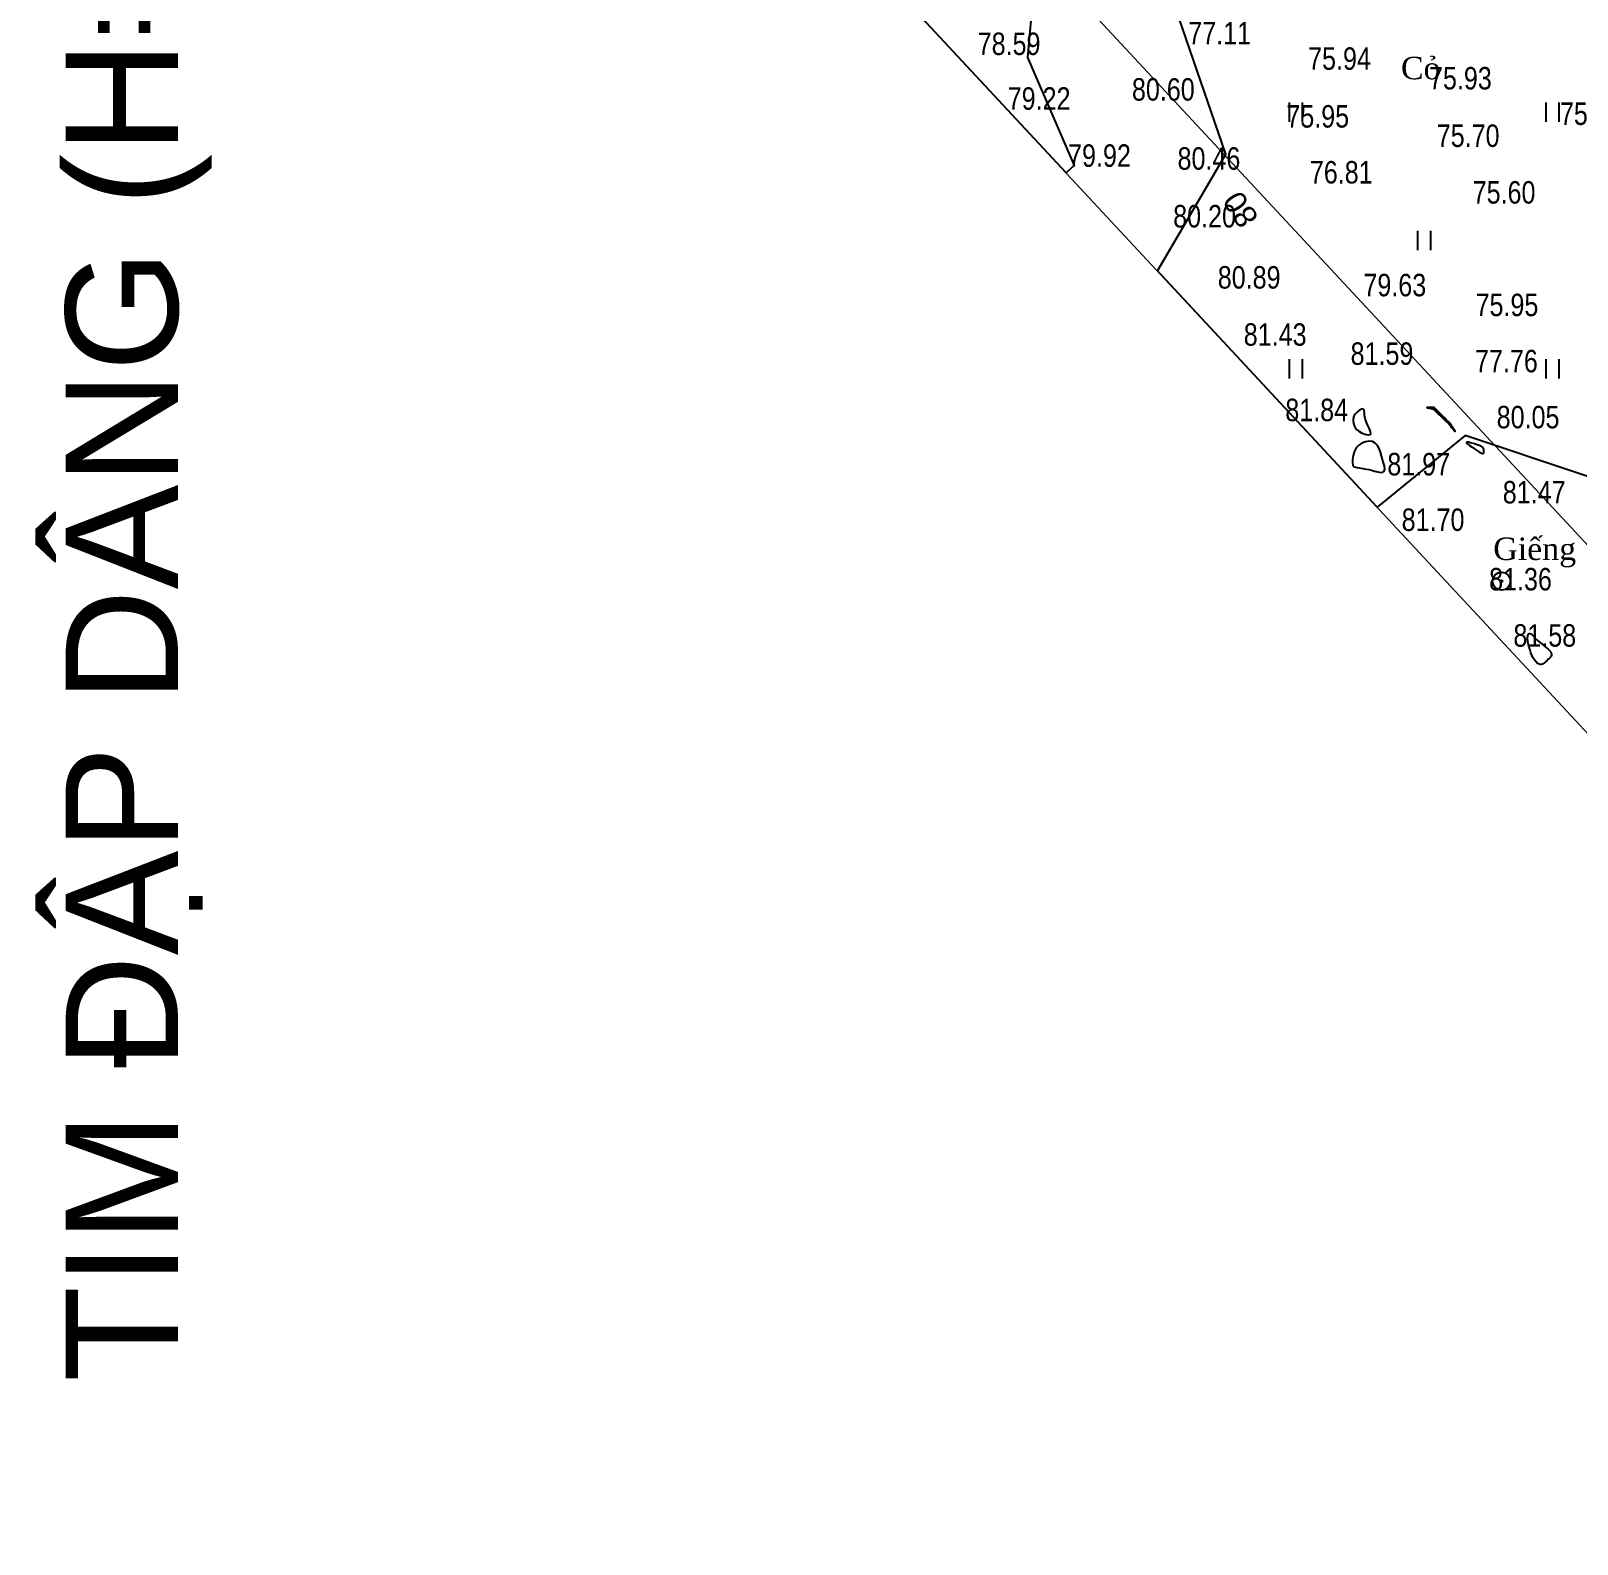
# Model space of a CAD drawing. Header units: metres. Extents: x 429565 to 431255, y 2472510 to 2473324.
# Drawn here: x 429565.6 to 429806.6, y 2472597.4 to 2472833.3 of the extents above; entities that cross this region are included whole.
import ezdxf
from ezdxf.enums import TextEntityAlignment as Align

# ---------------------------------------------------------------- set-up
doc = ezdxf.new("R2010")
doc.units = ezdxf.units.M
doc.set_wipeout_variables(frame=1)
doc.layers.get('0').update_dxf_attribs({"color": 50})
for name, color, linetype in [('BV_Ten_Chugiai', 7, 'Continuous'), ('co2000', 3, 'Continuous'), ('Docao', 7, 'Continuous'), ('Ghichu', 7, 'Continuous'), ('hanh nha', 6, 'Continuous'), ('MHBS_DongMuc', 3, 'Continuous'), ('RG', 3, 'Continuous')]:
    doc.layers.add(name, color=color, linetype=linetype)
doc.layers.add('PLine_74', color=74, linetype='Continuous', lineweight=0)
doc.styles.add('arial', font='arial.ttf')
doc.styles.add('ghichu', font='times.ttf', dxfattribs={"height": 1.5})
doc.styles.get("Standard").update_dxf_attribs({"font": 'arial.ttf'})
doc.linetypes.add('R_GIOI_TV', pattern='A,0,[133,ltypeshp.shx,S=0.04,R=0,X=-0.03,Y=0],-0.5', length=0.5)

# ---------------------------------------------------------------- blocks, each defined once
blk = doc.blocks.new('cothap')
for p, q in [((-0.214, 0.74), (-0.214, -0.01)), ((0.286, 0.74), (0.286, -0.01))]:
    blk.add_line(p, q)
blk = doc.blocks.new('gxay')
blk.add_hatch(color=256).paths.add_polyline_path([(0.05, 0, 1), (-0.05, 0, 1)])
for radius in [0.45, 0.05]:
    blk.add_circle((0, 0), radius)
blk = doc.blocks.new('A$Ce915ad33')
at = {"layer": 'MHBS_DongMuc', "color": 8, "elevation": 82}
for points in [[(429773.45, 2472774.07), (429773.37, 2472774.28), (429773.22, 2472774.37), (429773.01, 2472774.33), (429772.73, 2472774.16), (429772.45, 2472773.94), (429772.21, 2472773.72), (429772.03, 2472773.52), (429771.89, 2472773.33), (429771.8, 2472773.15), (429771.75, 2472772.95), (429771.73, 2472772.72), (429771.74, 2472772.45), (429771.79, 2472772.15), (429771.87, 2472771.8), (429772.02, 2472771.46), (429772.26, 2472771.15), (429772.6, 2472770.87), (429773.03, 2472770.63), (429773.56, 2472770.43), (429774.04, 2472770.31), (429774.35, 2472770.35), (429774.49, 2472770.53), (429774.44, 2472770.86), (429774.22, 2472771.34), (429773.95, 2472771.88), (429773.73, 2472772.38), (429773.58, 2472772.86), (429773.5, 2472773.31), (429773.47, 2472773.73), (429773.45, 2472774.07)], [(429783.38, 2472774.6), (429783.25, 2472774.59), (429783.23, 2472774.57), (429783.32, 2472774.54), (429783.51, 2472774.5), (429783.73, 2472774.46), (429783.92, 2472774.42), (429784.06, 2472774.38), (429784.16, 2472774.35), (429784.22, 2472774.32), (429784.3, 2472774.25), (429784.46, 2472774.1), (429784.71, 2472773.87), (429785.04, 2472773.56), (429785.45, 2472773.17), (429785.86, 2472772.78), (429786.18, 2472772.47), (429786.42, 2472772.24), (429786.56, 2472772.1), (429786.62, 2472772.03), (429786.66, 2472771.98), (429786.75, 2472771.87), (429786.89, 2472771.7), (429787.07, 2472771.48), (429787.31, 2472771.19), (429787.52, 2472770.95), (429787.63, 2472770.83), (429787.64, 2472770.85), (429787.55, 2472771), (429787.37, 2472771.28), (429787.16, 2472771.59), (429786.99, 2472771.84), (429786.87, 2472772.01), (429786.79, 2472772.12), (429786.76, 2472772.16), (429786.75, 2472772.17), (429786.74, 2472772.18), (429786.73, 2472772.18), (429786.72, 2472772.19), (429786.72, 2472772.2), (429786.66, 2472772.25), (429786.52, 2472772.39), (429786.28, 2472772.63), (429785.96, 2472772.95), (429785.54, 2472773.37), (429785.12, 2472773.79), (429784.79, 2472774.12), (429784.55, 2472774.36), (429784.4, 2472774.51), (429784.35, 2472774.56), (429784.31, 2472774.57), (429784.21, 2472774.57), (429784.07, 2472774.58), (429783.86, 2472774.59), (429783.61, 2472774.6), (429783.38, 2472774.6)], [(429771.63, 2472766.49), (429771.61, 2472765.99), (429771.68, 2472765.61), (429771.84, 2472765.37), (429772.08, 2472765.26), (429772.37, 2472765.22), (429772.65, 2472765.17), (429772.93, 2472765.13), (429773.21, 2472765.08), (429773.49, 2472765.04), (429773.8, 2472764.98), (429774.15, 2472764.9), (429774.57, 2472764.8), (429775.03, 2472764.68), (429775.55, 2472764.53), (429776.02, 2472764.44), (429776.37, 2472764.49), (429776.58, 2472764.67), (429776.65, 2472764.98), (429776.6, 2472765.43), (429776.46, 2472765.96), (429776.31, 2472766.49), (429776.14, 2472767.04), (429775.96, 2472767.6), (429775.75, 2472768.18), (429775.5, 2472768.68), (429775.16, 2472769.04), (429774.74, 2472769.26), (429774.24, 2472769.33), (429773.65, 2472769.25), (429773.07, 2472769.04), (429772.59, 2472768.73), (429772.21, 2472768.3), (429771.92, 2472767.77), (429771.73, 2472767.12), (429771.63, 2472766.49)], [(429791.71, 2472767.44), (429791.88, 2472767.39), (429792, 2472767.42), (429792.08, 2472767.52), (429792.11, 2472767.7), (429792.11, 2472767.89), (429792.1, 2472768.05), (429792.06, 2472768.18), (429792.01, 2472768.28), (429791.93, 2472768.35), (429791.85, 2472768.4), (429791.78, 2472768.45), (429791.72, 2472768.49), (429791.67, 2472768.53), (429791.62, 2472768.56), (429791.53, 2472768.61), (429791.34, 2472768.68), (429791.04, 2472768.77), (429790.65, 2472768.9), (429790.16, 2472769.04), (429789.72, 2472769.16), (429789.46, 2472769.18), (429789.4, 2472769.11), (429789.53, 2472768.94), (429789.86, 2472768.68), (429790.26, 2472768.39), (429790.62, 2472768.13), (429790.95, 2472767.91), (429791.24, 2472767.71), (429791.49, 2472767.55), (429791.71, 2472767.44)], [(429798.97, 2472739.15), (429799.03, 2472739.29), (429799.13, 2472739.36), (429799.25, 2472739.36), (429799.4, 2472739.3), (429799.56, 2472739.2), (429799.69, 2472739.1), (429799.79, 2472739), (429799.87, 2472738.91), (429799.92, 2472738.81), (429800, 2472738.69), (429800.16, 2472738.53), (429800.4, 2472738.31), (429800.71, 2472738.05), (429801.11, 2472737.74), (429801.51, 2472737.43), (429801.86, 2472737.14), (429802.14, 2472736.89), (429802.36, 2472736.66), (429802.51, 2472736.47), (429802.61, 2472736.29), (429802.65, 2472736.12), (429802.65, 2472735.96), (429802.58, 2472735.81), (429802.46, 2472735.66), (429802.31, 2472735.5), (429802.14, 2472735.34), (429801.96, 2472735.16), (429801.77, 2472734.97), (429801.55, 2472734.77), (429801.33, 2472734.61), (429801.1, 2472734.53), (429800.86, 2472734.53), (429800.62, 2472734.63), (429800.37, 2472734.8), (429800.13, 2472735.04), (429799.91, 2472735.32), (429799.72, 2472735.63), (429799.55, 2472735.97), (429799.41, 2472736.35), (429799.29, 2472736.73), (429799.19, 2472737.07), (429799.11, 2472737.37), (429799.04, 2472737.63), (429798.99, 2472737.85), (429798.96, 2472738.05), (429798.93, 2472738.26), (429798.92, 2472738.48), (429798.92, 2472738.71), (429798.94, 2472738.95), (429798.97, 2472739.15)]]:
    blk.add_lwpolyline(points, dxfattribs=at)
at = {"layer": 'PLine_74', "color": 8, "flags": 128}
for points in [[(430755.16, 2472869.51), (430572.78, 2472900.71), (430404.39, 2472985.78), (430266.67, 2472993.77), (430127.6, 2472940.94), (430111.2, 2472980.26), (430078.3, 2473053.71), (429969.3, 2473162.16), (429793.99, 2473147.91), (429784.41, 2473322.08), (429565.63, 2473315.24), (429616.9, 2472965.41), (429670.7, 2472871.67), (429837.73, 2472692.12), (429864, 2472597.41), (430001.8, 2472600.69), (430068.37, 2472706.22), (430291.61, 2472819.2), (430384.04, 2472791.81), (430513.54, 2472748.35), (430684.57, 2472710.27)], [(430745.85, 2472850.81), (430566.44, 2472881.51), (430399.08, 2472966.06), (430269.78, 2472973.55), (430116.59, 2472915.37), (430092.84, 2472972.32), (430061.56, 2473042.15), (429961.73, 2473141.48), (429775.15, 2473126.31), (429765.51, 2473301.48), (429588.67, 2473295.95), (429636.14, 2472972.07), (429636.14, 2472972.07), (429686.91, 2472883.62), (429855.7, 2472702.17), (429879.11, 2472617.77), (429990.6, 2472620.43), (430054.41, 2472721.57), (430289.67, 2472840.63), (430390.06, 2472810.88), (430518.91, 2472767.64), (430692.33, 2472729.03)], [(430745.85, 2472850.81), (430566.44, 2472881.51), (430399.08, 2472966.06), (430269.78, 2472973.55), (430116.59, 2472915.37), (430092.84, 2472972.32), (430061.56, 2473042.15), (429961.73, 2473141.48), (429775.15, 2473126.31), (429765.51, 2473301.48), (429588.67, 2473295.95), (429636.14, 2472972.07), (429636.14, 2472972.07), (429686.91, 2472883.62), (429855.7, 2472702.17), (429879.11, 2472617.77), (429990.6, 2472620.43), (430054.41, 2472721.57), (430289.67, 2472840.63), (430390.06, 2472810.88), (430518.91, 2472767.64), (430692.33, 2472729.03)]]:
    blk.add_lwpolyline(points, dxfattribs=at)
at = {"layer": 'RG', "color": 8, "linetype": 'R_GIOI_TV', "ltscale": 3}
for points in [[(429772.86, 2472892.64), (429824.98, 2472825.54), (429850.65, 2472783.84), (429859.51, 2472767.89), (429850.43, 2472753.9), (429843.43, 2472752.09), (429789.17, 2472770.21), (429775.48, 2472759.04), (429741.21, 2472795.88), (429751.9, 2472814.06), (429741.78, 2472843.44), (429735.55, 2472874.78)], [(429668.19, 2472876.06), (429703.07, 2472875.77), (429723.35, 2472875.29), (429721.82, 2472838.44), (429720.94, 2472829.12), (429728.26, 2472812.33), (429726.99, 2472811.17), (429670.7, 2472871.67)]]:
    blk.add_lwpolyline(points, close=True, dxfattribs=at)
at = {"color": 8, "xscale": 3.077165354276076, "yscale": 3.077165354276076, "zscale": 3.077165354276076}
blk.add_blockref('gxay', (429794.85, 2472747.51), dxfattribs=at)
at = {"layer": 'co2000', "color": 8, "xscale": 4, "yscale": 4, "zscale": 4}
for p in [(429762.62, 2472819.16), (429802.62, 2472819.16), (429782.62, 2472799.16), (429762.62, 2472779.16), (429802.62, 2472779.16)]:
    blk.add_blockref('cothap', p, dxfattribs=at)
at = {"layer": 'Docao', "color": 8, "width": 0.8}
for s, p in [('77.11', (429746.02, 2472831.19)), ('78.59', (429713.2, 2472829.53)), ('75.94', (429764.7, 2472827.22)), ('75.93', (429783.54, 2472824.16)), ('80.60', (429737.24, 2472822.42)), ('79.22', (429717.88, 2472821)), ('75.95', (429761.31, 2472818.22)), ('75.77', (429803.95, 2472818.63)), ('75.70', (429784.75, 2472815.2)), ('79.92', (429727.29, 2472812.1)), ('80.46', (429744.35, 2472811.65)), ('76.81', (429764.97, 2472809.5)), ('75.60', (429790.35, 2472806.37)), ('80.20', (429743.67, 2472802.65)), ('80.89', (429750.62, 2472793.12)), ('79.63', (429773.32, 2472791.92)), ('75.95', (429790.8, 2472788.82)), ('81.43', (429754.67, 2472784.21)), ('81.59', (429771.32, 2472781.23)), ('77.76', (429790.72, 2472780.07)), ('81.84', (429761.15, 2472772.45)), ('80.05', (429794.09, 2472771.34)), ('81.97', (429777.05, 2472764)), ('81.47', (429795.04, 2472759.63)), ('81.70', (429779.28, 2472755.34)), ('81.36', (429792.91, 2472746.07)), ('81.58', (429796.7, 2472737.3))]:
    blk.add_text(s, height=3.5, dxfattribs=at).set_placement(p)
at = {"layer": 'Ghichu', "color": 8, "style": 'ghichu'}
for s, p in [('Cỏ', (429779.17, 2472825.75)), ('Giếng', (429793.56, 2472750.81))]:
    blk.add_text(s, height=3.5, dxfattribs=at).set_placement(p)
at = {"layer": 'MHBS_DongMuc', "color": 8}
blk.add_text('80', height=3.5, rotation=123.424, dxfattribs=at).set_placement((429754.16, 2472805.44, 80), align=Align.MIDDLE)

msp = doc.modelspace()

# ---------------------------------------------------------------- block references
at = {"layer": 'hanh nha'}
msp.add_blockref('A$Ce915ad33', (0, 0), dxfattribs=at)

# ---------------------------------------------------------------- next in the draw order: wipeouts: each hides what was drawn before it
msp.add_wipeout([(429589.71, 2472623.77), (429589.71, 2472978.11), (429565.75, 2472978.11), (429565.75, 2472623.77)]).dxf.layer = 'BV_Ten_Chugiai'

# ---------------------------------------------------------------- next in the draw order: texts
at = {"layer": 'BV_Ten_Chugiai', "linetype": 'Continuous', "style": 'arial'}
msp.add_text('TIM ĐẬP DÂNG (H=3M; L=60M)', height=17.496, rotation=90, dxfattribs=at).set_placement((429588.54, 2472622.69))

doc.saveas('drawing.dxf')
